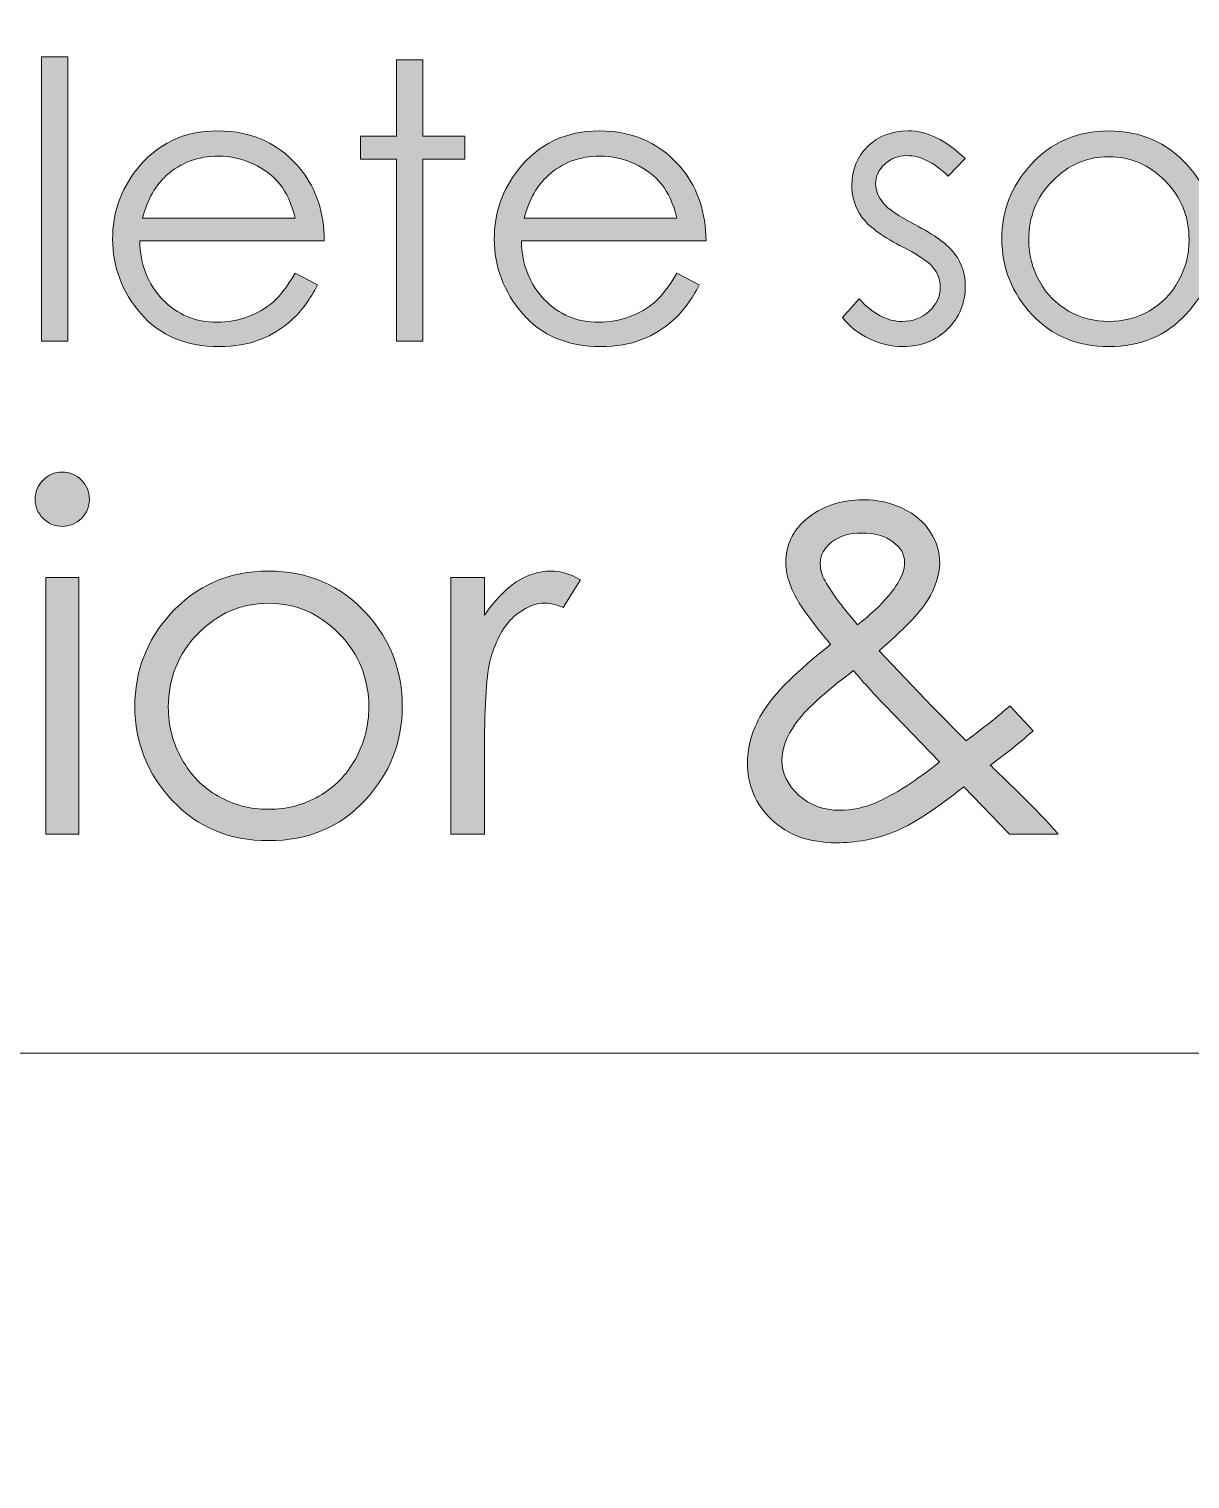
# Model space of a CAD drawing. Header units: inches. Extents: x 109699 to 44449955, y -10987 to 15824140.
# Drawn here: x 223405.94 to 223430.36, y -1481.24 to -1450.75 of the extents above; entities that cross this region are included whole.
import ezdxf

# ---------------------------------------------------------------- set-up
doc = ezdxf.new("R2010")
doc.units = ezdxf.units.IN
doc.header["$LTSCALE"] = 5
doc.header["$MEASUREMENT"] = 0
doc.layers.get('0').update_dxf_attribs({"color": 123})
for name, color, linetype, lineweight in [('cloumn', 253, 'Continuous', 60), ('collum', 8, 'Continuous', 70), ('Title box', 7, 'Continuous', 9)]:
    doc.layers.add(name, color=color, linetype=linetype, lineweight=lineweight)
doc.layers.add('Layer 1', color=7, linetype='Continuous')

# ---------------------------------------------------------------- blocks, each defined once
blk = doc.blocks.new('block 104')
at = {"layer": 'Layer 1', "true_color": 0x808284}
h = blk.add_hatch(color=8, dxfattribs=at)
h.dxf.hatch_style = 2
h.paths.add_polyline_path([(13.52593, -5.91542), (13.53654, -5.91542), (13.53654, -6.02951), (13.52593, -6.02951)])
h = blk.add_hatch(color=8, dxfattribs=at)
h.dxf.hatch_style = 2
h.paths.add_polyline_path([(13.66848, -5.91663), (13.67908, -5.91663), (13.67908, -5.94721), (13.69588, -5.94721), (13.69588, -5.95637), (13.67908, -5.95637), (13.67908, -6.02951), (13.66848, -6.02951), (13.66848, -5.95637), (13.65403, -5.95637), (13.65403, -5.94721), (13.66848, -5.94721)])
h = blk.add_hatch(color=8, dxfattribs=at)
h.dxf.hatch_style = 2
edge = h.paths.add_edge_path()
edge.add_spline(control_points=[(13.62786, -6.0022), (13.62786, -6.0022), (13.63679, -6.00689), (13.63679, -6.00689), (13.63384, -6.01264), (13.63048, -6.01727), (13.62663, -6.02081), (13.6228, -6.02436), (13.61849, -6.02703), (13.61369, -6.02886), (13.60889, -6.03072), (13.60346, -6.03164), (13.59741, -6.03164), (13.58396, -6.03164), (13.57347, -6.02721), (13.56589, -6.01842), (13.55831, -6.00963), (13.55454, -5.99969), (13.55454, -5.98859), (13.55454, -5.97812), (13.55774, -5.96884), (13.56415, -5.96065), (13.57227, -5.95026), (13.58317, -5.94508), (13.59679, -5.94508), (13.61083, -5.94508), (13.62204, -5.9504), (13.63043, -5.96106), (13.63637, -5.96856), (13.63939, -5.97792), (13.6395, -5.9892), (13.6395, -5.9892), (13.56543, -5.9892), (13.56543, -5.9892), (13.56562, -5.99875), (13.56868, -6.00659), (13.5746, -6.0127), (13.58051, -6.01881), (13.58782, -6.02188), (13.59649, -6.02188), (13.60069, -6.02188), (13.60475, -6.02115), (13.60872, -6.01968), (13.6127, -6.01822), (13.61605, -6.0163), (13.61884, -6.01389), (13.62162, -6.01146), (13.62462, -6.00757), (13.62786, -6.0022)], knot_values=[0, 0, 0, 0, 1, 1, 1, 2, 2, 2, 3, 3, 3, 4, 4, 4, 5, 5, 5, 6, 6, 6, 7, 7, 7, 8, 8, 8, 9, 9, 9, 10, 10, 10, 11, 11, 11, 12, 12, 12, 13, 13, 13, 14, 14, 14, 15, 15, 15, 16, 16, 16, 16], degree=3, periodic=0)
edge = h.paths.add_edge_path()
edge.add_spline(control_points=[(13.62786, -5.98005), (13.62644, -5.97437), (13.62438, -5.96988), (13.62169, -5.96648), (13.61898, -5.96311), (13.6154, -5.96039), (13.61096, -5.95832), (13.60653, -5.95626), (13.60183, -5.95521), (13.59695, -5.95521), (13.58887, -5.95521), (13.58192, -5.9578), (13.5761, -5.963), (13.57187, -5.9668), (13.56866, -5.97248), (13.56649, -5.98005), (13.56649, -5.98005), (13.62786, -5.98005), (13.62786, -5.98005)], knot_values=[0, 0, 0, 0, 1, 1, 1, 2, 2, 2, 3, 3, 3, 4, 4, 4, 5, 5, 5, 6, 6, 6, 6], degree=3, periodic=0)
h = blk.add_hatch(color=8, dxfattribs=at)
h.dxf.hatch_style = 2
edge = h.paths.add_edge_path()
edge.add_spline(control_points=[(13.78109, -6.0022), (13.78109, -6.0022), (13.79, -6.00689), (13.79, -6.00689), (13.78707, -6.01264), (13.78369, -6.01727), (13.77985, -6.02081), (13.77601, -6.02436), (13.77169, -6.02703), (13.7669, -6.02886), (13.76211, -6.03072), (13.75667, -6.03164), (13.75062, -6.03164), (13.7372, -6.03164), (13.7267, -6.02721), (13.71912, -6.01842), (13.71155, -6.00963), (13.70775, -5.99969), (13.70775, -5.98859), (13.70775, -5.97812), (13.71096, -5.96884), (13.71738, -5.96065), (13.7255, -5.95028), (13.73638, -5.94508), (13.75003, -5.94508), (13.76405, -5.94508), (13.77525, -5.9504), (13.78364, -5.96106), (13.78959, -5.96856), (13.79263, -5.97792), (13.79274, -5.9892), (13.79274, -5.9892), (13.71866, -5.9892), (13.71866, -5.9892), (13.71884, -5.99875), (13.7219, -6.00659), (13.72782, -6.0127), (13.73372, -6.01881), (13.74102, -6.02188), (13.74972, -6.02188), (13.75391, -6.02188), (13.75798, -6.02115), (13.76195, -6.01968), (13.76592, -6.01822), (13.76929, -6.0163), (13.77205, -6.01389), (13.77483, -6.01146), (13.77785, -6.00757), (13.78109, -6.0022)], knot_values=[0, 0, 0, 0, 1, 1, 1, 2, 2, 2, 3, 3, 3, 4, 4, 4, 5, 5, 5, 6, 6, 6, 7, 7, 7, 8, 8, 8, 9, 9, 9, 10, 10, 10, 11, 11, 11, 12, 12, 12, 13, 13, 13, 14, 14, 14, 15, 15, 15, 16, 16, 16, 16], degree=3, periodic=0)
edge = h.paths.add_edge_path()
edge.add_spline(control_points=[(13.78109, -5.98005), (13.77965, -5.97437), (13.77762, -5.96988), (13.7749, -5.96648), (13.77219, -5.96311), (13.76864, -5.96039), (13.76419, -5.95832), (13.75974, -5.95626), (13.75507, -5.95521), (13.75016, -5.95521), (13.74208, -5.95521), (13.73513, -5.9578), (13.72933, -5.963), (13.7251, -5.9668), (13.72188, -5.97248), (13.71971, -5.98005), (13.71971, -5.98005), (13.78109, -5.98005), (13.78109, -5.98005)], knot_values=[0, 0, 0, 0, 1, 1, 1, 2, 2, 2, 3, 3, 3, 4, 4, 4, 5, 5, 5, 6, 6, 6, 6], degree=3, periodic=0)
h = blk.add_hatch(color=8, dxfattribs=at)
h.dxf.hatch_style = 2
edge = h.paths.add_edge_path()
edge.add_spline(control_points=[(13.89676, -5.95622), (13.89676, -5.95622), (13.88996, -5.96324), (13.88996, -5.96324), (13.8843, -5.95772), (13.87874, -5.955), (13.87335, -5.955), (13.8699, -5.955), (13.86697, -5.95612), (13.8645, -5.9584), (13.86205, -5.96065), (13.86083, -5.96331), (13.86083, -5.96632), (13.86083, -5.96899), (13.86183, -5.97157), (13.86385, -5.97397), (13.86587, -5.97645), (13.87013, -5.97937), (13.8766, -5.98268), (13.88448, -5.98676), (13.88984, -5.9907), (13.89266, -5.99449), (13.89545, -5.99833), (13.89684, -6.00264), (13.89684, -6.00743), (13.89684, -6.01419), (13.89448, -6.01991), (13.88972, -6.0246), (13.88498, -6.02928), (13.87903, -6.03164), (13.87191, -6.03164), (13.86716, -6.03164), (13.8626, -6.0306), (13.85832, -6.02852), (13.85398, -6.02649), (13.8504, -6.02361), (13.84757, -6.01999), (13.84757, -6.01999), (13.85425, -6.01241), (13.85425, -6.01241), (13.85965, -6.01853), (13.86538, -6.02155), (13.87146, -6.02155), (13.87569, -6.02155), (13.87931, -6.0202), (13.8823, -6.01748), (13.88528, -6.01476), (13.88677, -6.01157), (13.88677, -6.00788), (13.88677, -6.00484), (13.8858, -6.00216), (13.88382, -5.9998), (13.88184, -5.99744), (13.87739, -5.99453), (13.87047, -5.99101), (13.86304, -5.98716), (13.85799, -5.9834), (13.85532, -5.97964), (13.85265, -5.97593), (13.85128, -5.97164), (13.85128, -5.96688), (13.85128, -5.9606), (13.85343, -5.95542), (13.85769, -5.95128), (13.86197, -5.94713), (13.86736, -5.94508), (13.87387, -5.94508), (13.88146, -5.94508), (13.88908, -5.94877), (13.89676, -5.95622)], knot_values=[0, 0, 0, 0, 1, 1, 1, 2, 2, 2, 3, 3, 3, 4, 4, 4, 5, 5, 5, 6, 6, 6, 7, 7, 7, 8, 8, 8, 9, 9, 9, 10, 10, 10, 11, 11, 11, 12, 12, 12, 13, 13, 13, 14, 14, 14, 15, 15, 15, 16, 16, 16, 17, 17, 17, 18, 18, 18, 19, 19, 19, 20, 20, 20, 21, 21, 21, 22, 22, 22, 23, 23, 23, 23], degree=3, periodic=0)
h = blk.add_hatch(color=8, dxfattribs=at)
h.dxf.hatch_style = 2
edge = h.paths.add_edge_path()
edge.add_spline(control_points=[(13.95447, -5.94508), (13.9672, -5.94508), (13.97769, -5.94967), (13.98603, -5.95886), (13.99363, -5.96723), (13.99738, -5.97713), (13.99738, -5.98859), (13.99738, -6.00008), (13.99338, -6.01013), (13.98541, -6.01873), (13.97738, -6.02734), (13.96708, -6.03164), (13.95447, -6.03164), (13.94187, -6.03164), (13.93156, -6.02734), (13.92353, -6.01873), (13.91551, -6.01013), (13.91151, -6.00008), (13.91151, -5.98859), (13.91151, -5.97719), (13.91531, -5.9673), (13.92288, -5.95893), (13.93125, -5.94968), (13.94176, -5.94508), (13.95447, -5.94508)], knot_values=[0, 0, 0, 0, 1, 1, 1, 2, 2, 2, 3, 3, 3, 4, 4, 4, 5, 5, 5, 6, 6, 6, 7, 7, 7, 8, 8, 8, 8], degree=3, periodic=0)
edge = h.paths.add_edge_path()
edge.add_spline(control_points=[(13.95445, -5.95544), (13.94564, -5.95544), (13.93807, -5.9587), (13.93178, -5.96521), (13.92543, -5.97172), (13.92227, -5.97957), (13.92227, -5.98881), (13.92227, -5.99476), (13.92369, -6.00033), (13.9266, -6.00544), (13.92947, -6.01059), (13.93339, -6.01457), (13.93829, -6.01737), (13.94317, -6.02018), (13.94859, -6.02155), (13.95445, -6.02155), (13.96034, -6.02155), (13.96573, -6.02018), (13.97064, -6.01737), (13.97553, -6.01457), (13.97944, -6.01059), (13.98231, -6.00544), (13.98519, -6.00033), (13.98665, -5.99476), (13.98665, -5.98881), (13.98665, -5.97957), (13.98348, -5.97172), (13.97713, -5.96521), (13.97077, -5.9587), (13.96322, -5.95544), (13.95445, -5.95544)], knot_values=[0, 0, 0, 0, 1, 1, 1, 2, 2, 2, 3, 3, 3, 4, 4, 4, 5, 5, 5, 6, 6, 6, 7, 7, 7, 8, 8, 8, 9, 9, 9, 10, 10, 10, 10], degree=3, periodic=0)
at = {"layer": 'Layer 1', "lineweight": 0}
for points in [[(13.52593, -5.91542), (13.53654, -5.91542), (13.53654, -6.02951), (13.52593, -6.02951), (13.52593, -5.91542)], [(13.66848, -5.91663), (13.67908, -5.91663), (13.67908, -5.94721), (13.69588, -5.94721), (13.69588, -5.95637), (13.67908, -5.95637), (13.67908, -6.02951), (13.66848, -6.02951), (13.66848, -5.95637), (13.65403, -5.95637), (13.65403, -5.94721), (13.66848, -5.94721), (13.66848, -5.91663)]]:
    blk.add_lwpolyline(points, dxfattribs=at)
for points, knots in [([(13.62786, -6.0022), (13.62786, -6.0022), (13.63679, -6.00689), (13.63679, -6.00689), (13.63384, -6.01264), (13.63048, -6.01727), (13.62663, -6.02081), (13.6228, -6.02436), (13.61849, -6.02703), (13.61369, -6.02886), (13.60889, -6.03072), (13.60346, -6.03164), (13.59741, -6.03164), (13.58396, -6.03164), (13.57347, -6.02721), (13.56589, -6.01842), (13.55831, -6.00963), (13.55454, -5.99969), (13.55454, -5.98859), (13.55454, -5.97812), (13.55774, -5.96884), (13.56415, -5.96065), (13.57227, -5.95026), (13.58317, -5.94508), (13.59679, -5.94508), (13.61083, -5.94508), (13.62204, -5.9504), (13.63043, -5.96106), (13.63637, -5.96856), (13.63939, -5.97792), (13.6395, -5.9892), (13.6395, -5.9892), (13.56543, -5.9892), (13.56543, -5.9892), (13.56562, -5.99875), (13.56868, -6.00659), (13.5746, -6.0127), (13.58051, -6.01881), (13.58782, -6.02188), (13.59649, -6.02188), (13.60069, -6.02188), (13.60475, -6.02115), (13.60872, -6.01968), (13.6127, -6.01822), (13.61605, -6.0163), (13.61884, -6.01389), (13.62162, -6.01146), (13.62462, -6.00757), (13.62786, -6.0022)], [0, 0, 0, 0, 1, 1, 1, 2, 2, 2, 3, 3, 3, 4, 4, 4, 5, 5, 5, 6, 6, 6, 7, 7, 7, 8, 8, 8, 9, 9, 9, 10, 10, 10, 11, 11, 11, 12, 12, 12, 13, 13, 13, 14, 14, 14, 15, 15, 15, 16, 16, 16, 16]), ([(13.78109, -6.0022), (13.78109, -6.0022), (13.79, -6.00689), (13.79, -6.00689), (13.78707, -6.01264), (13.78369, -6.01727), (13.77985, -6.02081), (13.77601, -6.02436), (13.77169, -6.02703), (13.7669, -6.02886), (13.76211, -6.03072), (13.75667, -6.03164), (13.75062, -6.03164), (13.7372, -6.03164), (13.7267, -6.02721), (13.71912, -6.01842), (13.71155, -6.00963), (13.70775, -5.99969), (13.70775, -5.98859), (13.70775, -5.97812), (13.71096, -5.96884), (13.71738, -5.96065), (13.7255, -5.95028), (13.73638, -5.94508), (13.75003, -5.94508), (13.76405, -5.94508), (13.77525, -5.9504), (13.78364, -5.96106), (13.78959, -5.96856), (13.79263, -5.97792), (13.79274, -5.9892), (13.79274, -5.9892), (13.71866, -5.9892), (13.71866, -5.9892), (13.71884, -5.99875), (13.7219, -6.00659), (13.72782, -6.0127), (13.73372, -6.01881), (13.74102, -6.02188), (13.74972, -6.02188), (13.75391, -6.02188), (13.75798, -6.02115), (13.76195, -6.01968), (13.76592, -6.01822), (13.76929, -6.0163), (13.77205, -6.01389), (13.77483, -6.01146), (13.77785, -6.00757), (13.78109, -6.0022)], [0, 0, 0, 0, 1, 1, 1, 2, 2, 2, 3, 3, 3, 4, 4, 4, 5, 5, 5, 6, 6, 6, 7, 7, 7, 8, 8, 8, 9, 9, 9, 10, 10, 10, 11, 11, 11, 12, 12, 12, 13, 13, 13, 14, 14, 14, 15, 15, 15, 16, 16, 16, 16]), ([(13.89676, -5.95622), (13.89676, -5.95622), (13.88996, -5.96324), (13.88996, -5.96324), (13.8843, -5.95772), (13.87874, -5.955), (13.87335, -5.955), (13.8699, -5.955), (13.86697, -5.95612), (13.8645, -5.9584), (13.86205, -5.96065), (13.86083, -5.96331), (13.86083, -5.96632), (13.86083, -5.96899), (13.86183, -5.97157), (13.86385, -5.97397), (13.86587, -5.97645), (13.87013, -5.97937), (13.8766, -5.98268), (13.88448, -5.98676), (13.88984, -5.9907), (13.89266, -5.99449), (13.89545, -5.99833), (13.89684, -6.00264), (13.89684, -6.00743), (13.89684, -6.01419), (13.89448, -6.01991), (13.88972, -6.0246), (13.88498, -6.02928), (13.87903, -6.03164), (13.87191, -6.03164), (13.86716, -6.03164), (13.8626, -6.0306), (13.85832, -6.02852), (13.85398, -6.02649), (13.8504, -6.02361), (13.84757, -6.01999), (13.84757, -6.01999), (13.85425, -6.01241), (13.85425, -6.01241), (13.85965, -6.01853), (13.86538, -6.02155), (13.87146, -6.02155), (13.87569, -6.02155), (13.87931, -6.0202), (13.8823, -6.01748), (13.88528, -6.01476), (13.88677, -6.01157), (13.88677, -6.00788), (13.88677, -6.00484), (13.8858, -6.00216), (13.88382, -5.9998), (13.88184, -5.99744), (13.87739, -5.99453), (13.87047, -5.99101), (13.86304, -5.98716), (13.85799, -5.9834), (13.85532, -5.97964), (13.85265, -5.97593), (13.85128, -5.97164), (13.85128, -5.96688), (13.85128, -5.9606), (13.85343, -5.95542), (13.85769, -5.95128), (13.86197, -5.94713), (13.86736, -5.94508), (13.87387, -5.94508), (13.88146, -5.94508), (13.88908, -5.94877), (13.89676, -5.95622)], [0, 0, 0, 0, 1, 1, 1, 2, 2, 2, 3, 3, 3, 4, 4, 4, 5, 5, 5, 6, 6, 6, 7, 7, 7, 8, 8, 8, 9, 9, 9, 10, 10, 10, 11, 11, 11, 12, 12, 12, 13, 13, 13, 14, 14, 14, 15, 15, 15, 16, 16, 16, 17, 17, 17, 18, 18, 18, 19, 19, 19, 20, 20, 20, 21, 21, 21, 22, 22, 22, 23, 23, 23, 23]), ([(13.95447, -5.94508), (13.9672, -5.94508), (13.97769, -5.94967), (13.98603, -5.95886), (13.99363, -5.96723), (13.99738, -5.97713), (13.99738, -5.98859), (13.99738, -6.00008), (13.99338, -6.01013), (13.98541, -6.01873), (13.97738, -6.02734), (13.96708, -6.03164), (13.95447, -6.03164), (13.94187, -6.03164), (13.93156, -6.02734), (13.92353, -6.01873), (13.91551, -6.01013), (13.91151, -6.00008), (13.91151, -5.98859), (13.91151, -5.97719), (13.91531, -5.9673), (13.92288, -5.95893), (13.93125, -5.94968), (13.94176, -5.94508), (13.95447, -5.94508)], [0, 0, 0, 0, 1, 1, 1, 2, 2, 2, 3, 3, 3, 4, 4, 4, 5, 5, 5, 6, 6, 6, 7, 7, 7, 8, 8, 8, 8]), ([(13.62786, -5.98005), (13.62644, -5.97437), (13.62438, -5.96988), (13.62169, -5.96648), (13.61898, -5.96311), (13.6154, -5.96039), (13.61096, -5.95832), (13.60653, -5.95626), (13.60183, -5.95521), (13.59695, -5.95521), (13.58887, -5.95521), (13.58192, -5.9578), (13.5761, -5.963), (13.57187, -5.9668), (13.56866, -5.97248), (13.56649, -5.98005), (13.56649, -5.98005), (13.62786, -5.98005), (13.62786, -5.98005)], [0, 0, 0, 0, 1, 1, 1, 2, 2, 2, 3, 3, 3, 4, 4, 4, 5, 5, 5, 6, 6, 6, 6]), ([(13.78109, -5.98005), (13.77965, -5.97437), (13.77762, -5.96988), (13.7749, -5.96648), (13.77219, -5.96311), (13.76864, -5.96039), (13.76419, -5.95832), (13.75974, -5.95626), (13.75507, -5.95521), (13.75016, -5.95521), (13.74208, -5.95521), (13.73513, -5.9578), (13.72933, -5.963), (13.7251, -5.9668), (13.72188, -5.97248), (13.71971, -5.98005), (13.71971, -5.98005), (13.78109, -5.98005), (13.78109, -5.98005)], [0, 0, 0, 0, 1, 1, 1, 2, 2, 2, 3, 3, 3, 4, 4, 4, 5, 5, 5, 6, 6, 6, 6]), ([(13.95445, -5.95544), (13.94564, -5.95544), (13.93807, -5.9587), (13.93178, -5.96521), (13.92543, -5.97172), (13.92227, -5.97957), (13.92227, -5.98881), (13.92227, -5.99476), (13.92369, -6.00033), (13.9266, -6.00544), (13.92947, -6.01059), (13.93339, -6.01457), (13.93829, -6.01737), (13.94317, -6.02018), (13.94859, -6.02155), (13.95445, -6.02155), (13.96034, -6.02155), (13.96573, -6.02018), (13.97064, -6.01737), (13.97553, -6.01457), (13.97944, -6.01059), (13.98231, -6.00544), (13.98519, -6.00033), (13.98665, -5.99476), (13.98665, -5.98881), (13.98665, -5.97957), (13.98348, -5.97172), (13.97713, -5.96521), (13.97077, -5.9587), (13.96322, -5.95544), (13.95445, -5.95544)], [0, 0, 0, 0, 1, 1, 1, 2, 2, 2, 3, 3, 3, 4, 4, 4, 5, 5, 5, 6, 6, 6, 7, 7, 7, 8, 8, 8, 9, 9, 9, 10, 10, 10, 10])]:
    blk.add_open_spline(points, degree=3, knots=knots, dxfattribs=at)
blk = doc.blocks.new('block 105')
at = {"layer": 'Layer 1', "true_color": 0x808284}
h = blk.add_hatch(color=8, dxfattribs=at)
h.dxf.hatch_style = 2
edge = h.paths.add_edge_path()
edge.add_spline(control_points=[(13.53429, -6.08198), (13.53731, -6.08198), (13.53989, -6.08305), (13.54202, -6.08519), (13.54414, -6.08731), (13.54522, -6.0899), (13.54522, -6.09294), (13.54522, -6.09592), (13.54414, -6.09846), (13.54202, -6.1006), (13.53989, -6.10274), (13.53731, -6.10381), (13.53429, -6.10381), (13.53133, -6.10381), (13.52881, -6.10274), (13.52667, -6.1006), (13.52454, -6.09846), (13.52346, -6.09592), (13.52346, -6.09294), (13.52346, -6.0899), (13.52454, -6.08731), (13.52667, -6.08519), (13.52881, -6.08305), (13.53133, -6.08198), (13.53429, -6.08198)], knot_values=[0, 0, 0, 0, 1, 1, 1, 2, 2, 2, 3, 3, 3, 4, 4, 4, 5, 5, 5, 6, 6, 6, 7, 7, 7, 8, 8, 8, 8], degree=3, periodic=0)
h.paths.add_polyline_path([(13.52771, -6.12434), (13.54096, -6.12434), (13.54096, -6.22724), (13.52771, -6.22724)])
h = blk.add_hatch(color=8, dxfattribs=at)
h.dxf.hatch_style = 2
edge = h.paths.add_edge_path()
edge.add_spline(control_points=[(13.91466, -6.17579), (13.91466, -6.17579), (13.92407, -6.18576), (13.92407, -6.18576), (13.91802, -6.19113), (13.91227, -6.19576), (13.90682, -6.19964), (13.91062, -6.20314), (13.91555, -6.20793), (13.92163, -6.21399), (13.92646, -6.21878), (13.93056, -6.22319), (13.93405, -6.22724), (13.93405, -6.22724), (13.91463, -6.22724), (13.91463, -6.22724), (13.91463, -6.22724), (13.89619, -6.20824), (13.89619, -6.20824), (13.8846, -6.21756), (13.87518, -6.22365), (13.86792, -6.22647), (13.86068, -6.22933), (13.85301, -6.23074), (13.84494, -6.23074), (13.83423, -6.23074), (13.82562, -6.22765), (13.81912, -6.22152), (13.81262, -6.21536), (13.80938, -6.20768), (13.80938, -6.19849), (13.80938, -6.19156), (13.81158, -6.1846), (13.81595, -6.17763), (13.82033, -6.17064), (13.82925, -6.16182), (13.84275, -6.15118), (13.83512, -6.14198), (13.83023, -6.13517), (13.82807, -6.13083), (13.82589, -6.12642), (13.82479, -6.12225), (13.82479, -6.11826), (13.82479, -6.11137), (13.82747, -6.1056), (13.83285, -6.10107), (13.83902, -6.09578), (13.84671, -6.09311), (13.8559, -6.09311), (13.86171, -6.09311), (13.86701, -6.09429), (13.8718, -6.09663), (13.8766, -6.09894), (13.88024, -6.10209), (13.88279, -6.10602), (13.88531, -6.11), (13.88656, -6.11416), (13.88656, -6.11858), (13.88656, -6.12324), (13.8849, -6.1282), (13.88165, -6.13348), (13.87835, -6.13873), (13.87188, -6.14548), (13.86222, -6.15367), (13.86222, -6.15367), (13.88331, -6.17579), (13.88331, -6.17579), (13.88331, -6.17579), (13.89714, -6.18979), (13.89714, -6.18979), (13.90454, -6.18435), (13.91039, -6.17969), (13.91466, -6.17579)], knot_values=[0, 0, 0, 0, 1, 1, 1, 2, 2, 2, 3, 3, 3, 4, 4, 4, 5, 5, 5, 6, 6, 6, 7, 7, 7, 8, 8, 8, 9, 9, 9, 10, 10, 10, 11, 11, 11, 12, 12, 12, 13, 13, 13, 14, 14, 14, 15, 15, 15, 16, 16, 16, 17, 17, 17, 18, 18, 18, 19, 19, 19, 20, 20, 20, 21, 21, 21, 22, 22, 22, 23, 23, 23, 24, 24, 24, 24], degree=3, periodic=0)
edge = h.paths.add_edge_path()
edge.add_spline(control_points=[(13.85192, -6.16168), (13.84009, -6.17056), (13.83236, -6.17765), (13.82868, -6.18292), (13.82503, -6.18816), (13.82319, -6.19306), (13.82319, -6.19755), (13.82319, -6.20284), (13.82544, -6.20751), (13.82992, -6.21159), (13.83442, -6.21567), (13.8399, -6.21769), (13.84641, -6.21769), (13.85135, -6.21769), (13.85617, -6.2167), (13.86091, -6.21465), (13.86835, -6.21147), (13.8769, -6.20599), (13.88653, -6.19827), (13.88653, -6.19827), (13.8646, -6.17566), (13.8646, -6.17566), (13.86081, -6.17171), (13.85658, -6.16703), (13.85192, -6.16168)], knot_values=[0, 0, 0, 0, 1, 1, 1, 2, 2, 2, 3, 3, 3, 4, 4, 4, 5, 5, 5, 6, 6, 6, 7, 7, 7, 8, 8, 8, 8], degree=3, periodic=0)
edge = h.paths.add_edge_path()
edge.add_spline(control_points=[(13.85361, -6.14324), (13.86037, -6.13802), (13.86545, -6.13289), (13.86887, -6.12785), (13.87126, -6.12425), (13.87248, -6.12107), (13.87248, -6.11829), (13.87248, -6.11507), (13.8709, -6.11229), (13.86776, -6.10996), (13.86464, -6.10764), (13.86049, -6.10646), (13.85531, -6.10646), (13.85036, -6.10646), (13.84635, -6.10767), (13.84325, -6.11005), (13.84016, -6.11245), (13.83861, -6.11532), (13.83861, -6.11858), (13.83861, -6.12109), (13.83923, -6.12344), (13.84051, -6.12568), (13.8436, -6.13104), (13.84798, -6.1369), (13.85361, -6.14324)], knot_values=[0, 0, 0, 0, 1, 1, 1, 2, 2, 2, 3, 3, 3, 4, 4, 4, 5, 5, 5, 6, 6, 6, 7, 7, 7, 8, 8, 8, 8], degree=3, periodic=0)
h = blk.add_hatch(color=8, dxfattribs=at)
h.dxf.hatch_style = 2
edge = h.paths.add_edge_path()
edge.add_spline(control_points=[(13.61719, -6.12169), (13.63306, -6.12169), (13.64619, -6.12741), (13.6566, -6.1389), (13.66608, -6.14937), (13.67082, -6.16174), (13.67082, -6.17609), (13.67082, -6.19046), (13.66583, -6.203), (13.6558, -6.21376), (13.64579, -6.22453), (13.63292, -6.22989), (13.61719, -6.22989), (13.6014, -6.22989), (13.5885, -6.22453), (13.5785, -6.21376), (13.56847, -6.203), (13.56346, -6.19046), (13.56346, -6.17609), (13.56346, -6.16182), (13.56822, -6.14945), (13.57769, -6.13901), (13.58811, -6.12748), (13.60126, -6.12169), (13.61719, -6.12169)], knot_values=[0, 0, 0, 0, 1, 1, 1, 2, 2, 2, 3, 3, 3, 4, 4, 4, 5, 5, 5, 6, 6, 6, 7, 7, 7, 8, 8, 8, 8], degree=3, periodic=0)
edge = h.paths.add_edge_path()
edge.add_spline(control_points=[(13.61715, -6.13464), (13.60615, -6.13464), (13.59668, -6.13873), (13.58877, -6.14686), (13.58086, -6.155), (13.5769, -6.16481), (13.5769, -6.17634), (13.5769, -6.1838), (13.57872, -6.19074), (13.58233, -6.19717), (13.58591, -6.20361), (13.59078, -6.20855), (13.59692, -6.21206), (13.60307, -6.21555), (13.60981, -6.21731), (13.61715, -6.21731), (13.62448, -6.21731), (13.63121, -6.21555), (13.63736, -6.21206), (13.64349, -6.20855), (13.64838, -6.20361), (13.65199, -6.19717), (13.65559, -6.19074), (13.65738, -6.1838), (13.65738, -6.17634), (13.65738, -6.16481), (13.65343, -6.155), (13.64548, -6.14686), (13.63753, -6.13873), (13.62809, -6.13464), (13.61715, -6.13464)], knot_values=[0, 0, 0, 0, 1, 1, 1, 2, 2, 2, 3, 3, 3, 4, 4, 4, 5, 5, 5, 6, 6, 6, 7, 7, 7, 8, 8, 8, 9, 9, 9, 10, 10, 10, 10], degree=3, periodic=0)
h = blk.add_hatch(color=8, dxfattribs=at)
h.dxf.hatch_style = 2
edge = h.paths.add_edge_path()
edge.add_spline(control_points=[(13.69029, -6.12434), (13.69029, -6.12434), (13.70383, -6.12434), (13.70383, -6.12434), (13.70383, -6.12434), (13.70383, -6.13938), (13.70383, -6.13938), (13.70787, -6.13348), (13.71212, -6.12904), (13.71659, -6.12609), (13.72106, -6.12316), (13.72575, -6.12169), (13.73058, -6.12169), (13.73425, -6.12169), (13.73817, -6.12287), (13.74232, -6.1252), (13.74232, -6.1252), (13.73541, -6.13635), (13.73541, -6.13635), (13.73264, -6.13517), (13.73032, -6.13456), (13.72841, -6.13456), (13.72401, -6.13456), (13.71974, -6.13637), (13.71566, -6.14001), (13.71156, -6.14362), (13.70843, -6.14924), (13.70627, -6.15687), (13.70464, -6.16273), (13.70383, -6.1746), (13.70383, -6.19244), (13.70383, -6.19244), (13.70383, -6.22724), (13.70383, -6.22724), (13.70383, -6.22724), (13.69029, -6.22724), (13.69029, -6.22724), (13.69029, -6.22724), (13.69029, -6.12434), (13.69029, -6.12434)], knot_values=[0, 0, 0, 0, 1, 1, 1, 2, 2, 2, 3, 3, 3, 4, 4, 4, 5, 5, 5, 6, 6, 6, 7, 7, 7, 8, 8, 8, 9, 9, 9, 10, 10, 10, 11, 11, 11, 12, 12, 12, 13, 13, 13, 13], degree=3, periodic=0)
at = {"layer": 'Layer 1', "lineweight": 0}
blk.add_lwpolyline([(13.52771, -6.12434), (13.54096, -6.12434), (13.54096, -6.22724), (13.52771, -6.22724), (13.52771, -6.12434)], dxfattribs=at)
for points, knots in [([(13.53429, -6.08198), (13.53731, -6.08198), (13.53989, -6.08305), (13.54202, -6.08519), (13.54414, -6.08731), (13.54522, -6.0899), (13.54522, -6.09294), (13.54522, -6.09592), (13.54414, -6.09846), (13.54202, -6.1006), (13.53989, -6.10274), (13.53731, -6.10381), (13.53429, -6.10381), (13.53133, -6.10381), (13.52881, -6.10274), (13.52667, -6.1006), (13.52454, -6.09846), (13.52346, -6.09592), (13.52346, -6.09294), (13.52346, -6.0899), (13.52454, -6.08731), (13.52667, -6.08519), (13.52881, -6.08305), (13.53133, -6.08198), (13.53429, -6.08198)], [0, 0, 0, 0, 1, 1, 1, 2, 2, 2, 3, 3, 3, 4, 4, 4, 5, 5, 5, 6, 6, 6, 7, 7, 7, 8, 8, 8, 8]), ([(13.91466, -6.17579), (13.91466, -6.17579), (13.92407, -6.18576), (13.92407, -6.18576), (13.91802, -6.19113), (13.91227, -6.19576), (13.90682, -6.19964), (13.91062, -6.20314), (13.91555, -6.20793), (13.92163, -6.21399), (13.92646, -6.21878), (13.93056, -6.22319), (13.93405, -6.22724), (13.93405, -6.22724), (13.91463, -6.22724), (13.91463, -6.22724), (13.91463, -6.22724), (13.89619, -6.20824), (13.89619, -6.20824), (13.8846, -6.21756), (13.87518, -6.22365), (13.86792, -6.22647), (13.86068, -6.22933), (13.85301, -6.23074), (13.84494, -6.23074), (13.83423, -6.23074), (13.82562, -6.22765), (13.81912, -6.22152), (13.81262, -6.21536), (13.80938, -6.20768), (13.80938, -6.19849), (13.80938, -6.19156), (13.81158, -6.1846), (13.81595, -6.17763), (13.82033, -6.17064), (13.82925, -6.16182), (13.84275, -6.15118), (13.83512, -6.14198), (13.83023, -6.13517), (13.82807, -6.13083), (13.82589, -6.12642), (13.82479, -6.12225), (13.82479, -6.11826), (13.82479, -6.11137), (13.82747, -6.1056), (13.83285, -6.10107), (13.83902, -6.09578), (13.84671, -6.09311), (13.8559, -6.09311), (13.86171, -6.09311), (13.86701, -6.09429), (13.8718, -6.09663), (13.8766, -6.09894), (13.88024, -6.10209), (13.88279, -6.10602), (13.88531, -6.11), (13.88656, -6.11416), (13.88656, -6.11858), (13.88656, -6.12324), (13.8849, -6.1282), (13.88165, -6.13348), (13.87835, -6.13873), (13.87188, -6.14548), (13.86222, -6.15367), (13.86222, -6.15367), (13.88331, -6.17579), (13.88331, -6.17579), (13.88331, -6.17579), (13.89714, -6.18979), (13.89714, -6.18979), (13.90454, -6.18435), (13.91039, -6.17969), (13.91466, -6.17579)], [0, 0, 0, 0, 1, 1, 1, 2, 2, 2, 3, 3, 3, 4, 4, 4, 5, 5, 5, 6, 6, 6, 7, 7, 7, 8, 8, 8, 9, 9, 9, 10, 10, 10, 11, 11, 11, 12, 12, 12, 13, 13, 13, 14, 14, 14, 15, 15, 15, 16, 16, 16, 17, 17, 17, 18, 18, 18, 19, 19, 19, 20, 20, 20, 21, 21, 21, 22, 22, 22, 23, 23, 23, 24, 24, 24, 24]), ([(13.85361, -6.14324), (13.86037, -6.13802), (13.86545, -6.13289), (13.86887, -6.12785), (13.87126, -6.12425), (13.87248, -6.12107), (13.87248, -6.11829), (13.87248, -6.11507), (13.8709, -6.11229), (13.86776, -6.10996), (13.86464, -6.10764), (13.86049, -6.10646), (13.85531, -6.10646), (13.85036, -6.10646), (13.84635, -6.10767), (13.84325, -6.11005), (13.84016, -6.11245), (13.83861, -6.11532), (13.83861, -6.11858), (13.83861, -6.12109), (13.83923, -6.12344), (13.84051, -6.12568), (13.8436, -6.13104), (13.84798, -6.1369), (13.85361, -6.14324)], [0, 0, 0, 0, 1, 1, 1, 2, 2, 2, 3, 3, 3, 4, 4, 4, 5, 5, 5, 6, 6, 6, 7, 7, 7, 8, 8, 8, 8]), ([(13.61719, -6.12169), (13.63306, -6.12169), (13.64619, -6.12741), (13.6566, -6.1389), (13.66608, -6.14937), (13.67082, -6.16174), (13.67082, -6.17609), (13.67082, -6.19046), (13.66583, -6.203), (13.6558, -6.21376), (13.64579, -6.22453), (13.63292, -6.22989), (13.61719, -6.22989), (13.6014, -6.22989), (13.5885, -6.22453), (13.5785, -6.21376), (13.56847, -6.203), (13.56346, -6.19046), (13.56346, -6.17609), (13.56346, -6.16182), (13.56822, -6.14945), (13.57769, -6.13901), (13.58811, -6.12748), (13.60126, -6.12169), (13.61719, -6.12169)], [0, 0, 0, 0, 1, 1, 1, 2, 2, 2, 3, 3, 3, 4, 4, 4, 5, 5, 5, 6, 6, 6, 7, 7, 7, 8, 8, 8, 8]), ([(13.69029, -6.12434), (13.69029, -6.12434), (13.70383, -6.12434), (13.70383, -6.12434), (13.70383, -6.12434), (13.70383, -6.13938), (13.70383, -6.13938), (13.70787, -6.13348), (13.71212, -6.12904), (13.71659, -6.12609), (13.72106, -6.12316), (13.72575, -6.12169), (13.73058, -6.12169), (13.73425, -6.12169), (13.73817, -6.12287), (13.74232, -6.1252), (13.74232, -6.1252), (13.73541, -6.13635), (13.73541, -6.13635), (13.73264, -6.13517), (13.73032, -6.13456), (13.72841, -6.13456), (13.72401, -6.13456), (13.71974, -6.13637), (13.71566, -6.14001), (13.71156, -6.14362), (13.70843, -6.14924), (13.70627, -6.15687), (13.70464, -6.16273), (13.70383, -6.1746), (13.70383, -6.19244), (13.70383, -6.19244), (13.70383, -6.22724), (13.70383, -6.22724), (13.70383, -6.22724), (13.69029, -6.22724), (13.69029, -6.22724), (13.69029, -6.22724), (13.69029, -6.12434), (13.69029, -6.12434)], [0, 0, 0, 0, 1, 1, 1, 2, 2, 2, 3, 3, 3, 4, 4, 4, 5, 5, 5, 6, 6, 6, 7, 7, 7, 8, 8, 8, 9, 9, 9, 10, 10, 10, 11, 11, 11, 12, 12, 12, 13, 13, 13, 13]), ([(13.61715, -6.13464), (13.60615, -6.13464), (13.59668, -6.13873), (13.58877, -6.14686), (13.58086, -6.155), (13.5769, -6.16481), (13.5769, -6.17634), (13.5769, -6.1838), (13.57872, -6.19074), (13.58233, -6.19717), (13.58591, -6.20361), (13.59078, -6.20855), (13.59692, -6.21206), (13.60307, -6.21555), (13.60981, -6.21731), (13.61715, -6.21731), (13.62448, -6.21731), (13.63121, -6.21555), (13.63736, -6.21206), (13.64349, -6.20855), (13.64838, -6.20361), (13.65199, -6.19717), (13.65559, -6.19074), (13.65738, -6.1838), (13.65738, -6.17634), (13.65738, -6.16481), (13.65343, -6.155), (13.64548, -6.14686), (13.63753, -6.13873), (13.62809, -6.13464), (13.61715, -6.13464)], [0, 0, 0, 0, 1, 1, 1, 2, 2, 2, 3, 3, 3, 4, 4, 4, 5, 5, 5, 6, 6, 6, 7, 7, 7, 8, 8, 8, 9, 9, 9, 10, 10, 10, 10]), ([(13.85192, -6.16168), (13.84009, -6.17056), (13.83236, -6.17765), (13.82868, -6.18292), (13.82503, -6.18816), (13.82319, -6.19306), (13.82319, -6.19755), (13.82319, -6.20284), (13.82544, -6.20751), (13.82992, -6.21159), (13.83442, -6.21567), (13.8399, -6.21769), (13.84641, -6.21769), (13.85135, -6.21769), (13.85617, -6.2167), (13.86091, -6.21465), (13.86835, -6.21147), (13.8769, -6.20599), (13.88653, -6.19827), (13.88653, -6.19827), (13.8646, -6.17566), (13.8646, -6.17566), (13.86081, -6.17171), (13.85658, -6.16703), (13.85192, -6.16168)], [0, 0, 0, 0, 1, 1, 1, 2, 2, 2, 3, 3, 3, 4, 4, 4, 5, 5, 5, 6, 6, 6, 7, 7, 7, 8, 8, 8, 8])]:
    blk.add_open_spline(points, degree=3, knots=knots, dxfattribs=at)
blk = doc.blocks.new('block 103')
at = {"layer": 'Layer 1'}
for name in ['block 104', 'block 105']:
    blk.add_blockref(name, (0, 0), dxfattribs=at)
blk = doc.blocks.new('block 94')
at = {"layer": 'Layer 1'}
blk.add_blockref('block 103', (0, 0), dxfattribs=at)
blk = doc.blocks.new('FSDFSDF')
at = {"layer": 'Layer 1'}
blk.add_blockref('block 94', (2.01104, 0.52331), dxfattribs=at)
blk = doc.blocks.new('s 1')
at = {"layer": 'Title box', "elevation": -0.105}
blk.add_lwpolyline([(180443.675, -27161.67), (180087.425, -27161.67)], dxfattribs=at)
at = {"xscale": 72, "yscale": 72, "zscale": 72}
blk.add_blockref('FSDFSDF', (179034.648, -26744.653, 0.945), dxfattribs=at)

msp = doc.modelspace()

# ---------------------------------------------------------------- linework, layer by layer
at = {"layer": 'cloumn', "ltscale": 0.5}
msp.add_circle((222440.159, -2795.268), 2395.665, dxfattribs=at)

# ---------------------------------------------------------------- block references
at = {"layer": 'collum', "color": 0, "xscale": 0.7278336000000003, "yscale": 0.7278336000000003, "zscale": 0.7278336000000003}
msp.add_blockref('s 1', (92284.563, 18296.889, 0.076), dxfattribs=at)

doc.saveas('drawing.dxf')
